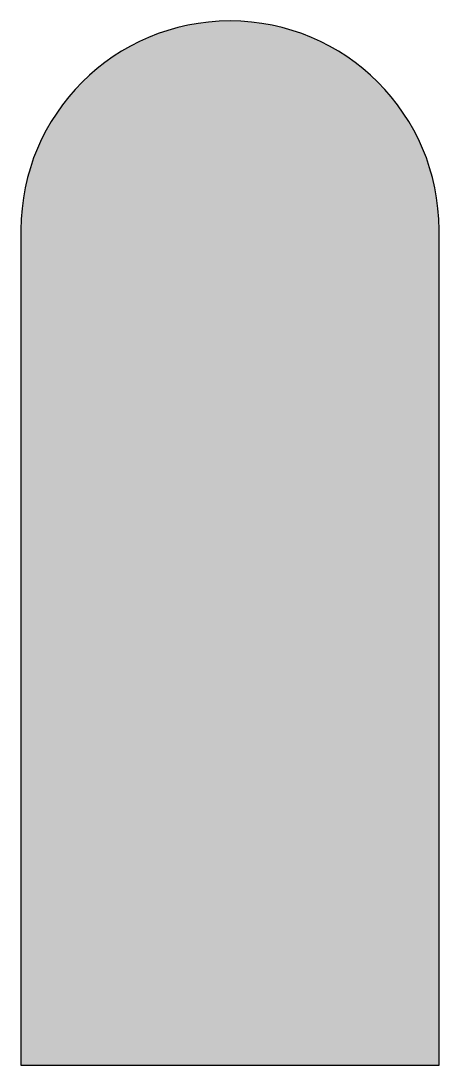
# Model space of a CAD drawing. Header units: metres. Extents: x -0.05 to 0.05, y -0.25 to 0.
import ezdxf

# ---------------------------------------------------------------- set-up
doc = ezdxf.new("R2010")
doc.units = ezdxf.units.M

msp = doc.modelspace()

# ---------------------------------------------------------------- hatches: boundary and pattern name
h = msp.add_hatch(color=254)
edge = h.paths.add_edge_path()
edge.add_line((0.05, -0.25), (0.05, -0.05))
edge.add_arc((0, -0.05), 0.05, 0, 180)
edge.add_line((-0.05, -0.05), (-0.05, -0.25))
edge.add_line((-0.05, -0.25), (0.05, -0.25))

# ---------------------------------------------------------------- linework, layer by layer
at = {"flags": 128}
msp.add_lwpolyline([(0.05, -0.25), (0.05, -0.05, 1), (-0.05, -0.05), (-0.05, -0.25)], format="xyb", close=True, dxfattribs=at)

doc.saveas('drawing.dxf')
